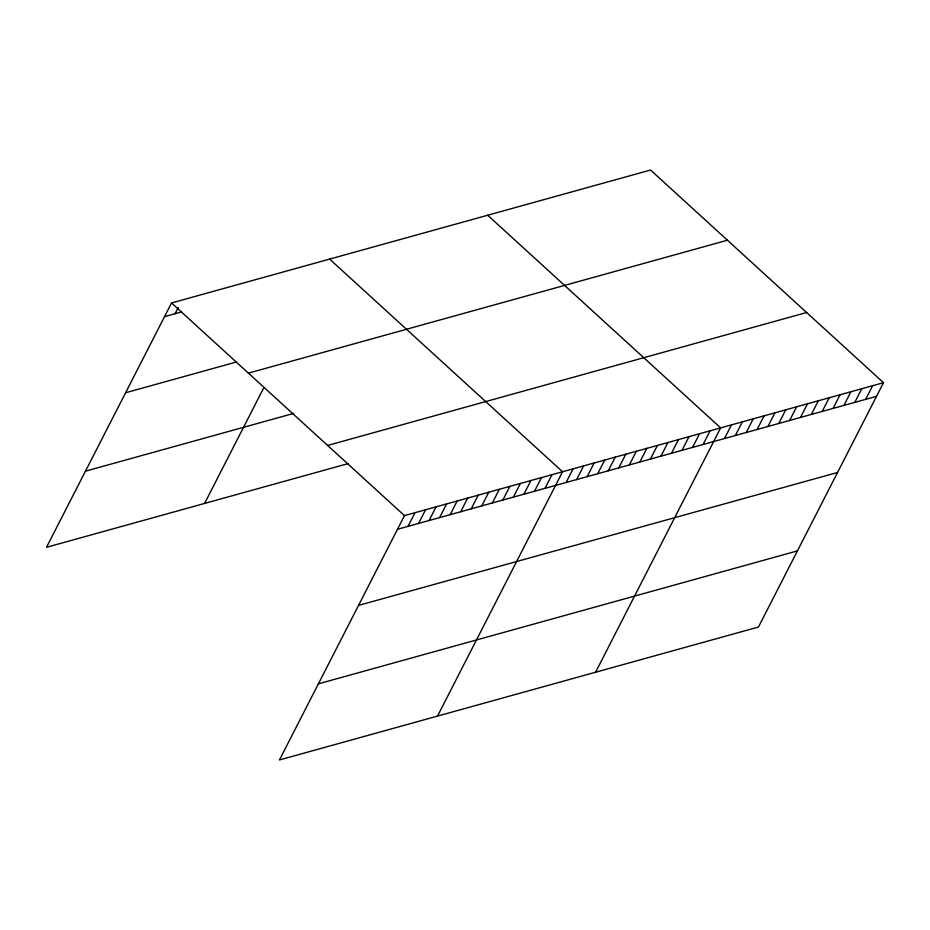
<?xml version="1.0" encoding="UTF-8"?>
<svg xmlns="http://www.w3.org/2000/svg" width="930" height="930" viewBox="0 0 930 930"><rect width="100%" height="100%" fill="white"/><g stroke="black" fill="none" stroke-linecap="round" stroke-linejoin="round"><path stroke-width="1.4" d="M883.5 382.695L404.48 515.615L279.442 759.961L758.462 627.029L883.5 382.695L650.558 170.039L171.539 302.971L46.5 547.305L348.169 463.593M175.084 313.712L178.258 307.505M204.577 503.444L263.597 388.112M408.014 526.368L415.013 512.697M418.558 523.439L425.556 509.768M429.102 520.509L436.089 506.85M439.634 517.591L446.632 503.921M450.178 514.662L457.165 500.991M460.71 511.744L467.709 498.073M471.254 508.815L478.241 495.144M481.787 505.897L488.785 492.226M492.33 502.967L499.329 489.296M502.863 500.049L509.861 486.378M513.407 497.12L520.405 483.449M523.939 494.19L530.937 480.531M534.483 491.273L541.481 477.601M545.015 488.343L552.013 474.672M437.519 716.088L562.557 471.754L329.615 259.098M566.103 482.496L573.089 468.825M576.635 479.578L583.633 465.907M587.179 476.648L594.165 462.977M597.711 473.73L604.709 460.059M608.255 470.801L615.242 457.13M618.787 467.871L625.785 454.212M629.331 464.954L636.329 451.283M639.863 462.024L646.862 448.353M650.407 459.106L657.405 445.435M660.939 456.177L667.938 442.506M671.483 453.259L678.481 439.588M682.015 450.329L689.014 436.658M692.559 447.4L699.558 433.74M703.103 444.482L710.09 430.811M595.595 672.227L720.634 427.881L487.692 215.237M724.493 438.542L731.492 424.871M735.351 435.531L742.349 421.86M746.209 432.52L753.207 418.849M757.067 429.509L764.065 415.838M767.924 426.486L774.923 412.827M778.782 423.476L785.78 409.805M789.64 420.465L796.638 406.794M800.498 417.454L807.496 403.783M811.355 414.443L818.354 400.772M822.213 411.432L829.211 397.761M833.071 408.41L840.069 394.739M843.929 405.399L850.927 391.728M854.786 402.388L861.785 388.717M865.644 399.377L872.642 385.706M164.54 316.642L181.664 311.887M125.585 392.762L236.243 362.049M248.403 373.139L727.434 240.219M85.455 471.185L293.589 413.432M327.604 445.447L806.624 312.515M397.482 529.286L876.502 396.366M358.527 605.407L837.546 472.487M318.397 683.841L797.417 550.909M171.539 302.971L404.48 515.615"/></g></svg>
